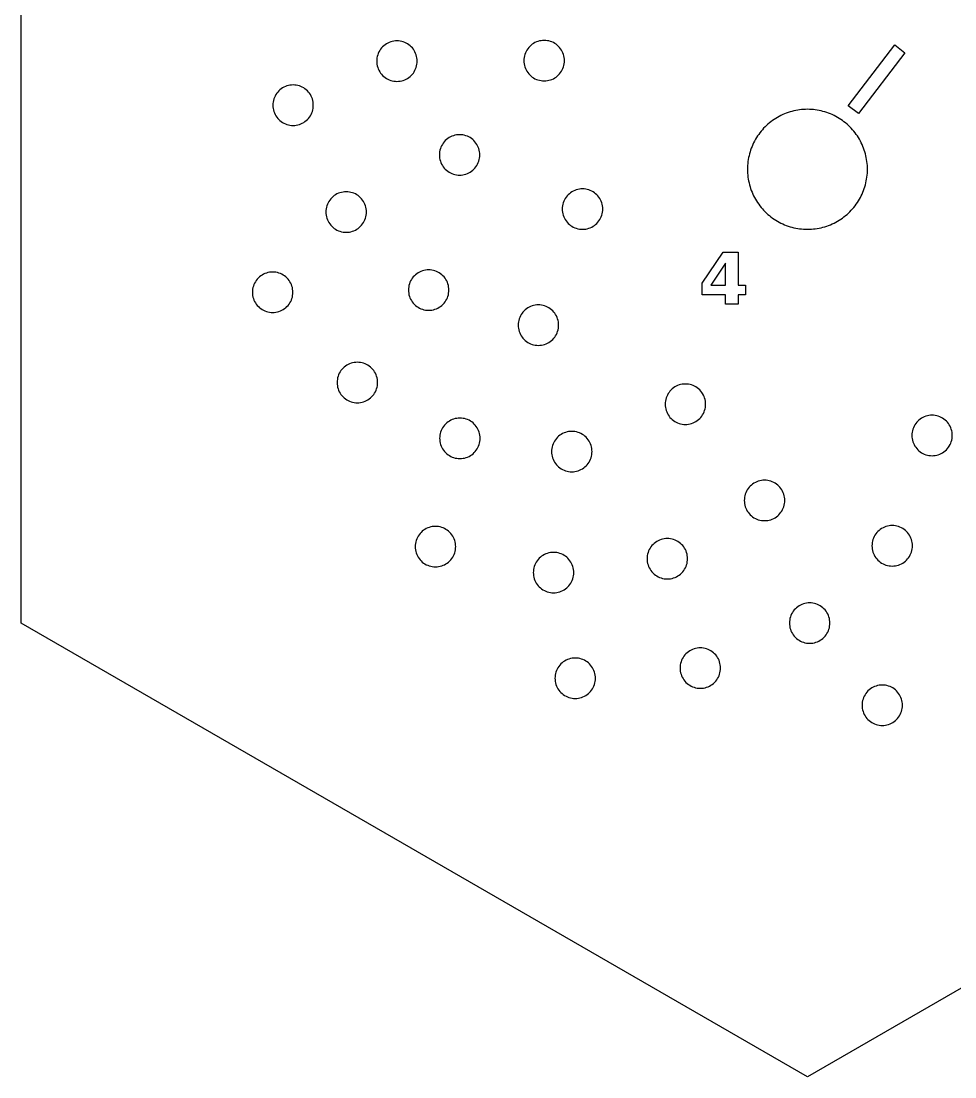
# Model space of a CAD drawing. Header units: millimetres. Extents: x 0 to 377, y 0 to 280.
# Drawn here: x 0 to 64.6, y 0.4 to 73.5 of the extents above; entities that cross this region are included whole.
import ezdxf

# ---------------------------------------------------------------- set-up
doc = ezdxf.new("R2010")
doc.units = ezdxf.units.MM
doc.layers.add('CUT', color=1, linetype='Continuous')
doc.layers.add('ENGRAVE', color=7, linetype='Continuous')

msp = doc.modelspace()

# ---------------------------------------------------------------- linework, layer by layer
at = {"layer": 'CUT'}
for points in [[(108.773, 31.8), (54.386, 0.4), (0, 31.8), (0, 94.6), (54.386, 126), (108.773, 94.6), (108.773, 31.8)], [(27.288, 70.148), (27.326, 70.251), (27.356, 70.357), (27.378, 70.465), (27.391, 70.574), (27.395, 70.684), (27.391, 70.794), (27.378, 70.903), (27.356, 71.011), (27.326, 71.117), (27.288, 71.22), (27.242, 71.319), (27.189, 71.415), (27.128, 71.507), (27.06, 71.593), (26.985, 71.674), (26.904, 71.748), (26.818, 71.817), (26.727, 71.878), (26.631, 71.931), (26.531, 71.977), (26.428, 72.015), (26.322, 72.045), (26.214, 72.067), (26.105, 72.08), (25.995, 72.084), (25.885, 72.08), (25.776, 72.067), (25.668, 72.045), (25.562, 72.015), (25.459, 71.977), (25.359, 71.931), (25.264, 71.878), (25.172, 71.817), (25.086, 71.748), (25.005, 71.674), (24.93, 71.593), (24.862, 71.507), (24.801, 71.415), (24.748, 71.319), (24.702, 71.22), (24.664, 71.117), (24.634, 71.011), (24.612, 70.903), (24.599, 70.794), (24.595, 70.684), (24.599, 70.574), (24.612, 70.465), (24.634, 70.357), (24.664, 70.251), (24.702, 70.148), (24.748, 70.048), (24.801, 69.952), (24.862, 69.861), (24.93, 69.775), (25.005, 69.694), (25.086, 69.619), (25.172, 69.551), (25.264, 69.49), (25.359, 69.436), (25.459, 69.39), (25.562, 69.352), (25.668, 69.323), (25.776, 69.301), (25.885, 69.288), (25.995, 69.284), (26.105, 69.288), (26.214, 69.301), (26.322, 69.323), (26.428, 69.352), (26.531, 69.39), (26.631, 69.436), (26.727, 69.49), (26.818, 69.551), (26.904, 69.619), (26.985, 69.694), (27.06, 69.775), (27.128, 69.861), (27.189, 69.952), (27.242, 70.048), (27.288, 70.148)], [(37.47, 70.181), (37.508, 70.284), (37.538, 70.39), (37.56, 70.498), (37.572, 70.607), (37.577, 70.717), (37.572, 70.827), (37.56, 70.936), (37.538, 71.043), (37.508, 71.149), (37.47, 71.252), (37.424, 71.352), (37.37, 71.448), (37.309, 71.54), (37.241, 71.626), (37.167, 71.707), (37.086, 71.781), (37, 71.849), (36.908, 71.91), (36.812, 71.964), (36.713, 72.01), (36.609, 72.048), (36.504, 72.078), (36.396, 72.099), (36.287, 72.112), (36.177, 72.117), (36.067, 72.112), (35.958, 72.099), (35.85, 72.078), (35.744, 72.048), (35.641, 72.01), (35.541, 71.964), (35.445, 71.91), (35.354, 71.849), (35.268, 71.781), (35.187, 71.707), (35.112, 71.626), (35.044, 71.54), (34.983, 71.448), (34.929, 71.352), (34.883, 71.252), (34.845, 71.149), (34.815, 71.043), (34.794, 70.936), (34.781, 70.827), (34.777, 70.717), (34.781, 70.607), (34.794, 70.498), (34.815, 70.39), (34.845, 70.284), (34.883, 70.181), (34.929, 70.081), (34.983, 69.985), (35.044, 69.894), (35.112, 69.807), (35.187, 69.727), (35.268, 69.652), (35.354, 69.584), (35.445, 69.523), (35.541, 69.469), (35.641, 69.423), (35.744, 69.385), (35.85, 69.355), (35.958, 69.334), (36.067, 69.321), (36.177, 69.317), (36.287, 69.321), (36.396, 69.334), (36.504, 69.355), (36.609, 69.385), (36.713, 69.423), (36.812, 69.469), (36.908, 69.523), (37, 69.584), (37.086, 69.652), (37.167, 69.727), (37.241, 69.807), (37.309, 69.894), (37.37, 69.985), (37.424, 70.081), (37.47, 70.181)], [(20.103, 67.098), (20.142, 67.201), (20.171, 67.307), (20.193, 67.415), (20.206, 67.524), (20.21, 67.634), (20.206, 67.744), (20.193, 67.853), (20.171, 67.961), (20.142, 68.066), (20.103, 68.17), (20.057, 68.269), (20.004, 68.365), (19.943, 68.457), (19.875, 68.543), (19.8, 68.624), (19.719, 68.698), (19.633, 68.766), (19.542, 68.828), (19.446, 68.881), (19.346, 68.927), (19.243, 68.965), (19.137, 68.995), (19.029, 69.017), (18.92, 69.029), (18.81, 69.034), (18.7, 69.029), (18.591, 69.017), (18.483, 68.995), (18.377, 68.965), (18.274, 68.927), (18.174, 68.881), (18.079, 68.828), (17.987, 68.766), (17.901, 68.698), (17.82, 68.624), (17.745, 68.543), (17.677, 68.457), (17.616, 68.365), (17.563, 68.269), (17.517, 68.17), (17.479, 68.066), (17.449, 67.961), (17.427, 67.853), (17.414, 67.744), (17.41, 67.634), (17.414, 67.524), (17.427, 67.415), (17.449, 67.307), (17.479, 67.201), (17.517, 67.098), (17.563, 66.998), (17.616, 66.902), (17.677, 66.811), (17.745, 66.725), (17.82, 66.644), (17.901, 66.569), (17.987, 66.501), (18.079, 66.44), (18.174, 66.386), (18.274, 66.34), (18.377, 66.302), (18.483, 66.272), (18.591, 66.251), (18.7, 66.238), (18.81, 66.234), (18.92, 66.238), (19.029, 66.251), (19.137, 66.272), (19.243, 66.302), (19.346, 66.34), (19.446, 66.386), (19.542, 66.44), (19.633, 66.501), (19.719, 66.569), (19.8, 66.644), (19.875, 66.725), (19.943, 66.811), (20.004, 66.902), (20.057, 66.998), (20.103, 67.098)], [(58.528, 63.471), (58.516, 63.607), (58.501, 63.742), (58.481, 63.876), (58.457, 64.01), (58.428, 64.142), (58.395, 64.274), (58.358, 64.405), (58.316, 64.534), (58.27, 64.662), (58.22, 64.788), (58.166, 64.913), (58.108, 65.035), (58.046, 65.156), (57.98, 65.275), (57.911, 65.391), (57.837, 65.506), (57.76, 65.617), (57.679, 65.726), (57.594, 65.833), (57.507, 65.936), (57.415, 66.037), (57.321, 66.134), (57.223, 66.229), (57.123, 66.32), (57.019, 66.408), (56.913, 66.492), (56.804, 66.573), (56.692, 66.651), (56.578, 66.724), (56.461, 66.794), (56.343, 66.86), (56.222, 66.922), (56.099, 66.98), (55.975, 67.034), (55.848, 67.084), (55.72, 67.13), (55.591, 67.171), (55.46, 67.209), (55.329, 67.242), (55.196, 67.27), (55.062, 67.295), (54.928, 67.314), (54.793, 67.33), (54.658, 67.341), (54.522, 67.348), (54.386, 67.35), (54.251, 67.348), (54.115, 67.341), (53.98, 67.33), (53.845, 67.314), (53.71, 67.295), (53.577, 67.27), (53.444, 67.242), (53.312, 67.209), (53.182, 67.171), (53.052, 67.13), (52.925, 67.084), (52.798, 67.034), (52.674, 66.98), (52.551, 66.922), (52.43, 66.86), (52.311, 66.794), (52.195, 66.724), (52.081, 66.651), (51.969, 66.573), (51.86, 66.492), (51.754, 66.408), (51.65, 66.32), (51.549, 66.229), (51.452, 66.134), (51.357, 66.037), (51.266, 65.936), (51.178, 65.833), (51.094, 65.726), (51.013, 65.617), (50.936, 65.506), (50.862, 65.391), (50.792, 65.275), (50.726, 65.156), (50.664, 65.035), (50.606, 64.913), (50.552, 64.788), (50.502, 64.662), (50.457, 64.534), (50.415, 64.405), (50.378, 64.274), (50.345, 64.142), (50.316, 64.01), (50.292, 63.876), (50.272, 63.742), (50.256, 63.607), (50.245, 63.471), (50.239, 63.336), (50.236, 63.2), (50.239, 63.064), (50.245, 62.929), (50.256, 62.793), (50.272, 62.658), (50.292, 62.524), (50.316, 62.39), (50.345, 62.258), (50.378, 62.126), (50.415, 61.995), (50.457, 61.866), (50.502, 61.738), (50.552, 61.612), (50.606, 61.487), (50.664, 61.365), (50.726, 61.244), (50.792, 61.125), (50.862, 61.009), (50.936, 60.894), (51.013, 60.783), (51.094, 60.674), (51.178, 60.567), (51.266, 60.464), (51.357, 60.363), (51.452, 60.266), (51.549, 60.171), (51.65, 60.08), (51.754, 59.992), (51.86, 59.908), (51.969, 59.827), (52.081, 59.749), (52.195, 59.676), (52.311, 59.606), (52.43, 59.54), (52.551, 59.478), (52.674, 59.42), (52.798, 59.366), (52.925, 59.316), (53.052, 59.27), (53.182, 59.229), (53.312, 59.191), (53.444, 59.158), (53.577, 59.13), (53.71, 59.105), (53.845, 59.086), (53.98, 59.07), (54.115, 59.059), (54.251, 59.052), (54.386, 59.05), (54.522, 59.052), (54.658, 59.059), (54.793, 59.07), (54.928, 59.086), (55.062, 59.105), (55.196, 59.13), (55.329, 59.158), (55.46, 59.191), (55.591, 59.229), (55.72, 59.27), (55.848, 59.316), (55.975, 59.366), (56.099, 59.42), (56.222, 59.478), (56.343, 59.54), (56.461, 59.606), (56.578, 59.676), (56.692, 59.749), (56.804, 59.827), (56.913, 59.908), (57.019, 59.992), (57.123, 60.08), (57.223, 60.171), (57.321, 60.266), (57.415, 60.363), (57.507, 60.464), (57.594, 60.567), (57.679, 60.674), (57.76, 60.783), (57.837, 60.894), (57.911, 61.009), (57.98, 61.125), (58.046, 61.244), (58.108, 61.365), (58.166, 61.487), (58.22, 61.612), (58.27, 61.738), (58.316, 61.866), (58.358, 61.995), (58.395, 62.126), (58.428, 62.258), (58.457, 62.39), (58.481, 62.524), (58.501, 62.658), (58.516, 62.793), (58.528, 62.929), (58.534, 63.064), (58.536, 63.2), (58.534, 63.336), (58.528, 63.471)], [(31.62, 63.659), (31.658, 63.762), (31.688, 63.868), (31.71, 63.976), (31.723, 64.085), (31.727, 64.195), (31.723, 64.305), (31.71, 64.414), (31.688, 64.522), (31.658, 64.628), (31.62, 64.731), (31.574, 64.831), (31.521, 64.926), (31.459, 65.018), (31.391, 65.104), (31.317, 65.185), (31.236, 65.26), (31.15, 65.328), (31.058, 65.389), (30.962, 65.442), (30.863, 65.488), (30.759, 65.526), (30.654, 65.556), (30.546, 65.578), (30.437, 65.591), (30.327, 65.595), (30.217, 65.591), (30.108, 65.578), (30, 65.556), (29.894, 65.526), (29.791, 65.488), (29.691, 65.442), (29.595, 65.389), (29.504, 65.328), (29.418, 65.26), (29.337, 65.185), (29.262, 65.104), (29.194, 65.018), (29.133, 64.926), (29.079, 64.831), (29.033, 64.731), (28.995, 64.628), (28.966, 64.522), (28.944, 64.414), (28.931, 64.305), (28.927, 64.195), (28.931, 64.085), (28.944, 63.976), (28.966, 63.868), (28.995, 63.762), (29.033, 63.659), (29.079, 63.559), (29.133, 63.463), (29.194, 63.372), (29.262, 63.286), (29.337, 63.205), (29.418, 63.13), (29.504, 63.062), (29.595, 63.001), (29.691, 62.948), (29.791, 62.902), (29.894, 62.863), (30, 62.834), (30.108, 62.812), (30.217, 62.799), (30.327, 62.795), (30.437, 62.799), (30.546, 62.812), (30.654, 62.834), (30.759, 62.863), (30.863, 62.902), (30.962, 62.948), (31.058, 63.001), (31.15, 63.062), (31.236, 63.13), (31.317, 63.205), (31.391, 63.286), (31.459, 63.372), (31.521, 63.463), (31.574, 63.559), (31.62, 63.659)], [(23.775, 59.707), (23.813, 59.81), (23.843, 59.916), (23.865, 60.024), (23.878, 60.133), (23.882, 60.243), (23.878, 60.353), (23.865, 60.462), (23.843, 60.57), (23.813, 60.676), (23.775, 60.779), (23.729, 60.879), (23.676, 60.975), (23.615, 61.066), (23.546, 61.152), (23.472, 61.233), (23.391, 61.308), (23.305, 61.376), (23.213, 61.437), (23.117, 61.491), (23.018, 61.537), (22.915, 61.575), (22.809, 61.604), (22.701, 61.626), (22.592, 61.639), (22.482, 61.643), (22.372, 61.639), (22.263, 61.626), (22.155, 61.604), (22.049, 61.575), (21.946, 61.537), (21.846, 61.491), (21.75, 61.437), (21.659, 61.376), (21.573, 61.308), (21.492, 61.233), (21.417, 61.152), (21.349, 61.066), (21.288, 60.975), (21.235, 60.879), (21.188, 60.779), (21.15, 60.676), (21.121, 60.57), (21.099, 60.462), (21.086, 60.353), (21.082, 60.243), (21.086, 60.133), (21.099, 60.024), (21.121, 59.916), (21.15, 59.81), (21.188, 59.707), (21.235, 59.608), (21.288, 59.512), (21.349, 59.42), (21.417, 59.334), (21.492, 59.253), (21.573, 59.179), (21.659, 59.11), (21.75, 59.049), (21.846, 58.996), (21.946, 58.95), (22.049, 58.912), (22.155, 58.882), (22.263, 58.86), (22.372, 58.847), (22.482, 58.843), (22.592, 58.847), (22.701, 58.86), (22.809, 58.882), (22.915, 58.912), (23.018, 58.95), (23.117, 58.996), (23.213, 59.049), (23.305, 59.11), (23.391, 59.179), (23.472, 59.253), (23.546, 59.334), (23.615, 59.42), (23.676, 59.512), (23.729, 59.608), (23.775, 59.707)], [(40.121, 59.912), (40.159, 60.015), (40.189, 60.121), (40.211, 60.229), (40.224, 60.338), (40.228, 60.448), (40.224, 60.558), (40.211, 60.667), (40.189, 60.775), (40.159, 60.881), (40.121, 60.984), (40.075, 61.084), (40.022, 61.179), (39.961, 61.271), (39.892, 61.357), (39.818, 61.438), (39.737, 61.512), (39.651, 61.581), (39.559, 61.642), (39.464, 61.695), (39.364, 61.741), (39.261, 61.779), (39.155, 61.809), (39.047, 61.831), (38.938, 61.844), (38.828, 61.848), (38.718, 61.844), (38.609, 61.831), (38.501, 61.809), (38.395, 61.779), (38.292, 61.741), (38.192, 61.695), (38.096, 61.642), (38.005, 61.581), (37.919, 61.512), (37.838, 61.438), (37.763, 61.357), (37.695, 61.271), (37.634, 61.179), (37.581, 61.084), (37.534, 60.984), (37.496, 60.881), (37.467, 60.775), (37.445, 60.667), (37.432, 60.558), (37.428, 60.448), (37.432, 60.338), (37.445, 60.229), (37.467, 60.121), (37.496, 60.015), (37.534, 59.912), (37.581, 59.812), (37.634, 59.716), (37.695, 59.625), (37.763, 59.539), (37.838, 59.458), (37.919, 59.383), (38.005, 59.315), (38.096, 59.254), (38.192, 59.201), (38.292, 59.154), (38.395, 59.116), (38.501, 59.087), (38.609, 59.065), (38.718, 59.052), (38.828, 59.048), (38.938, 59.052), (39.047, 59.065), (39.155, 59.087), (39.261, 59.116), (39.364, 59.154), (39.464, 59.201), (39.559, 59.254), (39.651, 59.315), (39.737, 59.383), (39.818, 59.458), (39.892, 59.539), (39.961, 59.625), (40.022, 59.716), (40.075, 59.812), (40.121, 59.912)], [(18.69, 54.153), (18.728, 54.256), (18.758, 54.362), (18.779, 54.47), (18.792, 54.579), (18.797, 54.689), (18.792, 54.799), (18.779, 54.908), (18.758, 55.016), (18.728, 55.121), (18.69, 55.224), (18.644, 55.324), (18.59, 55.42), (18.529, 55.512), (18.461, 55.598), (18.386, 55.679), (18.306, 55.753), (18.219, 55.821), (18.128, 55.882), (18.032, 55.936), (17.932, 55.982), (17.829, 56.02), (17.723, 56.05), (17.616, 56.071), (17.506, 56.084), (17.397, 56.089), (17.287, 56.084), (17.178, 56.071), (17.07, 56.05), (16.964, 56.02), (16.861, 55.982), (16.761, 55.936), (16.665, 55.882), (16.574, 55.821), (16.487, 55.753), (16.407, 55.679), (16.332, 55.598), (16.264, 55.512), (16.203, 55.42), (16.149, 55.324), (16.103, 55.224), (16.065, 55.121), (16.035, 55.016), (16.014, 54.908), (16.001, 54.799), (15.997, 54.689), (16.001, 54.579), (16.014, 54.47), (16.035, 54.362), (16.065, 54.256), (16.103, 54.153), (16.149, 54.053), (16.203, 53.957), (16.264, 53.866), (16.332, 53.779), (16.407, 53.699), (16.487, 53.624), (16.574, 53.556), (16.665, 53.495), (16.761, 53.441), (16.861, 53.395), (16.964, 53.357), (17.07, 53.327), (17.178, 53.306), (17.287, 53.293), (17.397, 53.289), (17.506, 53.293), (17.616, 53.306), (17.723, 53.327), (17.829, 53.357), (17.932, 53.395), (18.032, 53.441), (18.128, 53.495), (18.219, 53.556), (18.306, 53.624), (18.386, 53.699), (18.461, 53.779), (18.529, 53.866), (18.59, 53.957), (18.644, 54.053), (18.69, 54.153)], [(29.481, 54.306), (29.519, 54.409), (29.549, 54.515), (29.57, 54.623), (29.583, 54.732), (29.587, 54.842), (29.583, 54.952), (29.57, 55.061), (29.549, 55.169), (29.519, 55.274), (29.481, 55.378), (29.435, 55.477), (29.381, 55.573), (29.32, 55.665), (29.252, 55.751), (29.177, 55.832), (29.097, 55.906), (29.01, 55.974), (28.919, 56.035), (28.823, 56.089), (28.723, 56.135), (28.62, 56.173), (28.514, 56.203), (28.406, 56.225), (28.297, 56.237), (28.187, 56.242), (28.078, 56.237), (27.968, 56.225), (27.861, 56.203), (27.755, 56.173), (27.652, 56.135), (27.552, 56.089), (27.456, 56.035), (27.364, 55.974), (27.278, 55.906), (27.197, 55.832), (27.123, 55.751), (27.055, 55.665), (26.994, 55.573), (26.94, 55.477), (26.894, 55.378), (26.856, 55.274), (26.826, 55.169), (26.805, 55.061), (26.792, 54.952), (26.787, 54.842), (26.792, 54.732), (26.805, 54.623), (26.826, 54.515), (26.856, 54.409), (26.894, 54.306), (26.94, 54.206), (26.994, 54.11), (27.055, 54.019), (27.123, 53.933), (27.197, 53.852), (27.278, 53.777), (27.364, 53.709), (27.456, 53.648), (27.552, 53.594), (27.652, 53.548), (27.755, 53.51), (27.861, 53.48), (27.968, 53.459), (28.078, 53.446), (28.187, 53.442), (28.297, 53.446), (28.406, 53.459), (28.514, 53.48), (28.62, 53.51), (28.723, 53.548), (28.823, 53.594), (28.919, 53.648), (29.01, 53.709), (29.097, 53.777), (29.177, 53.852), (29.252, 53.933), (29.32, 54.019), (29.381, 54.11), (29.435, 54.206), (29.481, 54.306)], [(37.069, 51.879), (37.107, 51.982), (37.137, 52.088), (37.158, 52.196), (37.171, 52.305), (37.176, 52.415), (37.171, 52.525), (37.158, 52.634), (37.137, 52.742), (37.107, 52.847), (37.069, 52.95), (37.023, 53.05), (36.969, 53.146), (36.908, 53.238), (36.84, 53.324), (36.766, 53.405), (36.685, 53.479), (36.599, 53.547), (36.507, 53.608), (36.411, 53.662), (36.311, 53.708), (36.208, 53.746), (36.103, 53.776), (35.995, 53.797), (35.886, 53.81), (35.776, 53.815), (35.666, 53.81), (35.557, 53.797), (35.449, 53.776), (35.343, 53.746), (35.24, 53.708), (35.14, 53.662), (35.044, 53.608), (34.953, 53.547), (34.866, 53.479), (34.786, 53.405), (34.711, 53.324), (34.643, 53.238), (34.582, 53.146), (34.528, 53.05), (34.482, 52.95), (34.444, 52.847), (34.414, 52.742), (34.393, 52.634), (34.38, 52.525), (34.376, 52.415), (34.38, 52.305), (34.393, 52.196), (34.414, 52.088), (34.444, 51.982), (34.482, 51.879), (34.528, 51.779), (34.582, 51.683), (34.643, 51.592), (34.711, 51.505), (34.786, 51.425), (34.866, 51.35), (34.953, 51.282), (35.044, 51.221), (35.14, 51.167), (35.24, 51.121), (35.343, 51.083), (35.449, 51.053), (35.557, 51.032), (35.666, 51.019), (35.776, 51.015), (35.886, 51.019), (35.995, 51.032), (36.103, 51.053), (36.208, 51.083), (36.311, 51.121), (36.411, 51.167), (36.507, 51.221), (36.599, 51.282), (36.685, 51.35), (36.766, 51.425), (36.84, 51.505), (36.908, 51.592), (36.969, 51.683), (37.023, 51.779), (37.069, 51.879)], [(24.548, 47.91), (24.586, 48.013), (24.616, 48.119), (24.637, 48.227), (24.65, 48.336), (24.654, 48.446), (24.65, 48.556), (24.637, 48.665), (24.616, 48.773), (24.586, 48.879), (24.548, 48.982), (24.502, 49.082), (24.448, 49.177), (24.387, 49.269), (24.319, 49.355), (24.244, 49.436), (24.164, 49.511), (24.077, 49.579), (23.986, 49.64), (23.89, 49.693), (23.79, 49.739), (23.687, 49.777), (23.581, 49.807), (23.473, 49.829), (23.364, 49.842), (23.254, 49.846), (23.145, 49.842), (23.035, 49.829), (22.928, 49.807), (22.822, 49.777), (22.719, 49.739), (22.619, 49.693), (22.523, 49.64), (22.432, 49.579), (22.345, 49.511), (22.265, 49.436), (22.19, 49.355), (22.122, 49.269), (22.061, 49.177), (22.007, 49.082), (21.961, 48.982), (21.923, 48.879), (21.893, 48.773), (21.872, 48.665), (21.859, 48.556), (21.854, 48.446), (21.859, 48.336), (21.872, 48.227), (21.893, 48.119), (21.923, 48.013), (21.961, 47.91), (22.007, 47.81), (22.061, 47.715), (22.122, 47.623), (22.19, 47.537), (22.265, 47.456), (22.345, 47.381), (22.432, 47.313), (22.523, 47.252), (22.619, 47.199), (22.719, 47.153), (22.822, 47.115), (22.928, 47.085), (23.035, 47.063), (23.145, 47.05), (23.254, 47.046), (23.364, 47.05), (23.473, 47.063), (23.581, 47.085), (23.687, 47.115), (23.79, 47.153), (23.89, 47.199), (23.986, 47.252), (24.077, 47.313), (24.164, 47.381), (24.244, 47.456), (24.319, 47.537), (24.387, 47.623), (24.448, 47.715), (24.502, 47.81), (24.548, 47.91)], [(47.237, 46.408), (47.275, 46.511), (47.305, 46.617), (47.326, 46.724), (47.339, 46.833), (47.343, 46.943), (47.339, 47.053), (47.326, 47.162), (47.305, 47.27), (47.275, 47.376), (47.237, 47.479), (47.191, 47.579), (47.137, 47.675), (47.076, 47.766), (47.008, 47.853), (46.933, 47.933), (46.853, 48.008), (46.766, 48.076), (46.675, 48.137), (46.579, 48.191), (46.479, 48.237), (46.376, 48.275), (46.27, 48.305), (46.162, 48.326), (46.053, 48.339), (45.943, 48.343), (45.833, 48.339), (45.724, 48.326), (45.616, 48.305), (45.511, 48.275), (45.408, 48.237), (45.308, 48.191), (45.212, 48.137), (45.12, 48.076), (45.034, 48.008), (44.953, 47.933), (44.879, 47.853), (44.811, 47.766), (44.75, 47.675), (44.696, 47.579), (44.65, 47.479), (44.612, 47.376), (44.582, 47.27), (44.561, 47.162), (44.548, 47.053), (44.543, 46.943), (44.548, 46.833), (44.561, 46.724), (44.582, 46.617), (44.612, 46.511), (44.65, 46.408), (44.696, 46.308), (44.75, 46.212), (44.811, 46.12), (44.879, 46.034), (44.953, 45.953), (45.034, 45.879), (45.12, 45.811), (45.212, 45.75), (45.308, 45.696), (45.408, 45.65), (45.511, 45.612), (45.616, 45.582), (45.724, 45.561), (45.833, 45.548), (45.943, 45.543), (46.053, 45.548), (46.162, 45.561), (46.27, 45.582), (46.376, 45.612), (46.479, 45.65), (46.579, 45.696), (46.675, 45.75), (46.766, 45.811), (46.853, 45.879), (46.933, 45.953), (47.008, 46.034), (47.076, 46.12), (47.137, 46.212), (47.191, 46.308), (47.237, 46.408)], [(64.298, 44.248), (64.336, 44.351), (64.366, 44.457), (64.387, 44.565), (64.4, 44.674), (64.404, 44.784), (64.4, 44.894), (64.387, 45.003), (64.366, 45.111), (64.336, 45.216), (64.298, 45.32), (64.252, 45.419), (64.198, 45.515), (64.137, 45.607), (64.069, 45.693), (63.994, 45.774), (63.914, 45.848), (63.827, 45.916), (63.736, 45.978), (63.64, 46.031), (63.54, 46.077), (63.437, 46.115), (63.331, 46.145), (63.223, 46.167), (63.114, 46.179), (63.004, 46.184), (62.895, 46.179), (62.785, 46.167), (62.678, 46.145), (62.572, 46.115), (62.469, 46.077), (62.369, 46.031), (62.273, 45.978), (62.182, 45.916), (62.095, 45.848), (62.014, 45.774), (61.94, 45.693), (61.872, 45.607), (61.811, 45.515), (61.757, 45.419), (61.711, 45.32), (61.673, 45.216), (61.643, 45.111), (61.622, 45.003), (61.609, 44.894), (61.604, 44.784), (61.609, 44.674), (61.622, 44.565), (61.643, 44.457), (61.673, 44.351), (61.711, 44.248), (61.757, 44.148), (61.811, 44.052), (61.872, 43.961), (61.94, 43.875), (62.014, 43.794), (62.095, 43.719), (62.182, 43.651), (62.273, 43.59), (62.369, 43.536), (62.469, 43.49), (62.572, 43.452), (62.678, 43.422), (62.785, 43.401), (62.895, 43.388), (63.004, 43.384), (63.114, 43.388), (63.223, 43.401), (63.331, 43.422), (63.437, 43.452), (63.54, 43.49), (63.64, 43.536), (63.736, 43.59), (63.827, 43.651), (63.914, 43.719), (63.994, 43.794), (64.069, 43.875), (64.137, 43.961), (64.198, 44.052), (64.252, 44.148), (64.298, 44.248)], [(31.642, 44.048), (31.68, 44.151), (31.71, 44.257), (31.731, 44.365), (31.744, 44.474), (31.748, 44.584), (31.744, 44.694), (31.731, 44.803), (31.71, 44.91), (31.68, 45.016), (31.642, 45.119), (31.596, 45.219), (31.542, 45.315), (31.481, 45.407), (31.413, 45.493), (31.338, 45.574), (31.258, 45.648), (31.171, 45.716), (31.08, 45.777), (30.984, 45.831), (30.884, 45.877), (30.781, 45.915), (30.675, 45.945), (30.567, 45.966), (30.458, 45.979), (30.348, 45.984), (30.239, 45.979), (30.129, 45.966), (30.022, 45.945), (29.916, 45.915), (29.813, 45.877), (29.713, 45.831), (29.617, 45.777), (29.526, 45.716), (29.439, 45.648), (29.359, 45.574), (29.284, 45.493), (29.216, 45.407), (29.155, 45.315), (29.101, 45.219), (29.055, 45.119), (29.017, 45.016), (28.987, 44.91), (28.966, 44.803), (28.953, 44.694), (28.948, 44.584), (28.953, 44.474), (28.966, 44.365), (28.987, 44.257), (29.017, 44.151), (29.055, 44.048), (29.101, 43.948), (29.155, 43.852), (29.216, 43.761), (29.284, 43.674), (29.359, 43.594), (29.439, 43.519), (29.526, 43.451), (29.617, 43.39), (29.713, 43.336), (29.813, 43.29), (29.916, 43.252), (30.022, 43.222), (30.129, 43.201), (30.239, 43.188), (30.348, 43.184), (30.458, 43.188), (30.567, 43.201), (30.675, 43.222), (30.781, 43.252), (30.884, 43.29), (30.984, 43.336), (31.08, 43.39), (31.171, 43.451), (31.258, 43.519), (31.338, 43.594), (31.413, 43.674), (31.481, 43.761), (31.542, 43.852), (31.596, 43.948), (31.642, 44.048)], [(39.379, 43.131), (39.417, 43.234), (39.447, 43.34), (39.469, 43.448), (39.482, 43.557), (39.486, 43.667), (39.482, 43.776), (39.469, 43.886), (39.447, 43.993), (39.417, 44.099), (39.379, 44.202), (39.333, 44.302), (39.28, 44.398), (39.219, 44.489), (39.15, 44.576), (39.076, 44.657), (38.995, 44.731), (38.909, 44.799), (38.817, 44.86), (38.721, 44.914), (38.622, 44.96), (38.519, 44.998), (38.413, 45.028), (38.305, 45.049), (38.196, 45.062), (38.086, 45.067), (37.976, 45.062), (37.867, 45.049), (37.759, 45.028), (37.653, 44.998), (37.55, 44.96), (37.45, 44.914), (37.354, 44.86), (37.263, 44.799), (37.177, 44.731), (37.096, 44.657), (37.021, 44.576), (36.953, 44.489), (36.892, 44.398), (36.838, 44.302), (36.792, 44.202), (36.754, 44.099), (36.725, 43.993), (36.703, 43.886), (36.69, 43.776), (36.686, 43.667), (36.69, 43.557), (36.703, 43.448), (36.725, 43.34), (36.754, 43.234), (36.792, 43.131), (36.838, 43.031), (36.892, 42.935), (36.953, 42.844), (37.021, 42.757), (37.096, 42.677), (37.177, 42.602), (37.263, 42.534), (37.354, 42.473), (37.45, 42.419), (37.55, 42.373), (37.653, 42.335), (37.759, 42.305), (37.867, 42.284), (37.976, 42.271), (38.086, 42.267), (38.196, 42.271), (38.305, 42.284), (38.413, 42.305), (38.519, 42.335), (38.622, 42.373), (38.721, 42.419), (38.817, 42.473), (38.909, 42.534), (38.995, 42.602), (39.076, 42.677), (39.15, 42.757), (39.219, 42.844), (39.28, 42.935), (39.333, 43.031), (39.379, 43.131)], [(52.711, 39.751), (52.749, 39.854), (52.779, 39.96), (52.8, 40.068), (52.813, 40.177), (52.817, 40.287), (52.813, 40.397), (52.8, 40.506), (52.779, 40.614), (52.749, 40.72), (52.711, 40.823), (52.665, 40.923), (52.611, 41.018), (52.55, 41.11), (52.482, 41.196), (52.407, 41.277), (52.326, 41.352), (52.24, 41.42), (52.149, 41.481), (52.053, 41.534), (51.953, 41.58), (51.85, 41.618), (51.744, 41.648), (51.636, 41.67), (51.527, 41.683), (51.417, 41.687), (51.307, 41.683), (51.198, 41.67), (51.09, 41.648), (50.985, 41.618), (50.881, 41.58), (50.782, 41.534), (50.686, 41.481), (50.594, 41.42), (50.508, 41.352), (50.427, 41.277), (50.353, 41.196), (50.285, 41.11), (50.224, 41.018), (50.17, 40.923), (50.124, 40.823), (50.086, 40.72), (50.056, 40.614), (50.034, 40.506), (50.022, 40.397), (50.017, 40.287), (50.022, 40.177), (50.034, 40.068), (50.056, 39.96), (50.086, 39.854), (50.124, 39.751), (50.17, 39.651), (50.224, 39.555), (50.285, 39.464), (50.353, 39.378), (50.427, 39.297), (50.508, 39.222), (50.594, 39.154), (50.686, 39.093), (50.782, 39.04), (50.881, 38.994), (50.985, 38.955), (51.09, 38.926), (51.198, 38.904), (51.307, 38.891), (51.417, 38.887), (51.527, 38.891), (51.636, 38.904), (51.744, 38.926), (51.85, 38.955), (51.953, 38.994), (52.053, 39.04), (52.149, 39.093), (52.24, 39.154), (52.326, 39.222), (52.407, 39.297), (52.482, 39.378), (52.55, 39.464), (52.611, 39.555), (52.665, 39.651), (52.711, 39.751)], [(29.948, 36.553), (29.986, 36.657), (30.016, 36.762), (30.038, 36.87), (30.051, 36.979), (30.055, 37.089), (30.051, 37.199), (30.038, 37.308), (30.016, 37.416), (29.986, 37.522), (29.948, 37.625), (29.902, 37.725), (29.849, 37.821), (29.788, 37.912), (29.719, 37.998), (29.645, 38.079), (29.564, 38.154), (29.478, 38.222), (29.386, 38.283), (29.291, 38.337), (29.191, 38.383), (29.088, 38.421), (28.982, 38.45), (28.874, 38.472), (28.765, 38.485), (28.655, 38.489), (28.545, 38.485), (28.436, 38.472), (28.328, 38.45), (28.222, 38.421), (28.119, 38.383), (28.019, 38.337), (27.923, 38.283), (27.832, 38.222), (27.746, 38.154), (27.665, 38.079), (27.59, 37.998), (27.522, 37.912), (27.461, 37.821), (27.408, 37.725), (27.361, 37.625), (27.323, 37.522), (27.294, 37.416), (27.272, 37.308), (27.259, 37.199), (27.255, 37.089), (27.259, 36.979), (27.272, 36.87), (27.294, 36.762), (27.323, 36.657), (27.361, 36.553), (27.408, 36.454), (27.461, 36.358), (27.522, 36.266), (27.59, 36.18), (27.665, 36.099), (27.746, 36.025), (27.832, 35.957), (27.923, 35.895), (28.019, 35.842), (28.119, 35.796), (28.222, 35.758), (28.328, 35.728), (28.436, 35.706), (28.545, 35.693), (28.655, 35.689), (28.765, 35.693), (28.874, 35.706), (28.982, 35.728), (29.088, 35.758), (29.191, 35.796), (29.291, 35.842), (29.386, 35.895), (29.478, 35.957), (29.564, 36.025), (29.645, 36.099), (29.719, 36.18), (29.788, 36.266), (29.849, 36.358), (29.902, 36.454), (29.948, 36.553)], [(61.541, 36.612), (61.579, 36.715), (61.609, 36.821), (61.63, 36.928), (61.643, 37.038), (61.647, 37.147), (61.643, 37.257), (61.63, 37.366), (61.609, 37.474), (61.579, 37.58), (61.541, 37.683), (61.495, 37.783), (61.441, 37.879), (61.38, 37.97), (61.312, 38.057), (61.237, 38.137), (61.157, 38.212), (61.07, 38.28), (60.979, 38.341), (60.883, 38.395), (60.783, 38.441), (60.68, 38.479), (60.574, 38.509), (60.466, 38.53), (60.357, 38.543), (60.247, 38.547), (60.138, 38.543), (60.028, 38.53), (59.921, 38.509), (59.815, 38.479), (59.712, 38.441), (59.612, 38.395), (59.516, 38.341), (59.424, 38.28), (59.338, 38.212), (59.257, 38.137), (59.183, 38.057), (59.115, 37.97), (59.054, 37.879), (59, 37.783), (58.954, 37.683), (58.916, 37.58), (58.886, 37.474), (58.865, 37.366), (58.852, 37.257), (58.847, 37.147), (58.852, 37.038), (58.865, 36.928), (58.886, 36.821), (58.916, 36.715), (58.954, 36.612), (59, 36.512), (59.054, 36.416), (59.115, 36.324), (59.183, 36.238), (59.257, 36.157), (59.338, 36.083), (59.424, 36.015), (59.516, 35.954), (59.612, 35.9), (59.712, 35.854), (59.815, 35.816), (59.921, 35.786), (60.028, 35.765), (60.138, 35.752), (60.247, 35.747), (60.357, 35.752), (60.466, 35.765), (60.574, 35.786), (60.68, 35.816), (60.783, 35.854), (60.883, 35.9), (60.979, 35.954), (61.07, 36.015), (61.157, 36.083), (61.237, 36.157), (61.312, 36.238), (61.38, 36.324), (61.441, 36.416), (61.495, 36.512), (61.541, 36.612)], [(45.988, 35.717), (46.026, 35.821), (46.056, 35.926), (46.077, 36.034), (46.09, 36.143), (46.094, 36.253), (46.09, 36.363), (46.077, 36.472), (46.056, 36.58), (46.026, 36.686), (45.988, 36.789), (45.942, 36.889), (45.888, 36.985), (45.827, 37.076), (45.759, 37.162), (45.684, 37.243), (45.603, 37.318), (45.517, 37.386), (45.426, 37.447), (45.33, 37.501), (45.23, 37.547), (45.127, 37.585), (45.021, 37.615), (44.913, 37.636), (44.804, 37.649), (44.694, 37.653), (44.584, 37.649), (44.475, 37.636), (44.367, 37.615), (44.262, 37.585), (44.158, 37.547), (44.059, 37.501), (43.963, 37.447), (43.871, 37.386), (43.785, 37.318), (43.704, 37.243), (43.63, 37.162), (43.562, 37.076), (43.5, 36.985), (43.447, 36.889), (43.401, 36.789), (43.363, 36.686), (43.333, 36.58), (43.311, 36.472), (43.298, 36.363), (43.294, 36.253), (43.298, 36.143), (43.311, 36.034), (43.333, 35.926), (43.363, 35.821), (43.401, 35.717), (43.447, 35.618), (43.5, 35.522), (43.562, 35.43), (43.63, 35.344), (43.704, 35.263), (43.785, 35.189), (43.871, 35.121), (43.963, 35.059), (44.059, 35.006), (44.158, 34.96), (44.262, 34.922), (44.367, 34.892), (44.475, 34.87), (44.584, 34.858), (44.694, 34.853), (44.804, 34.858), (44.913, 34.87), (45.021, 34.892), (45.127, 34.922), (45.23, 34.96), (45.33, 35.006), (45.426, 35.059), (45.517, 35.121), (45.603, 35.189), (45.684, 35.263), (45.759, 35.344), (45.827, 35.43), (45.888, 35.522), (45.942, 35.618), (45.988, 35.717)], [(38.119, 34.758), (38.157, 34.861), (38.187, 34.967), (38.208, 35.075), (38.221, 35.184), (38.225, 35.294), (38.221, 35.403), (38.208, 35.513), (38.187, 35.62), (38.157, 35.726), (38.119, 35.829), (38.073, 35.929), (38.019, 36.025), (37.958, 36.116), (37.89, 36.203), (37.815, 36.283), (37.734, 36.358), (37.648, 36.426), (37.557, 36.487), (37.461, 36.541), (37.361, 36.587), (37.258, 36.625), (37.152, 36.655), (37.044, 36.676), (36.935, 36.689), (36.825, 36.694), (36.715, 36.689), (36.606, 36.676), (36.498, 36.655), (36.393, 36.625), (36.289, 36.587), (36.19, 36.541), (36.094, 36.487), (36.002, 36.426), (35.916, 36.358), (35.835, 36.283), (35.761, 36.203), (35.693, 36.116), (35.632, 36.025), (35.578, 35.929), (35.532, 35.829), (35.494, 35.726), (35.464, 35.62), (35.442, 35.513), (35.43, 35.403), (35.425, 35.294), (35.43, 35.184), (35.442, 35.075), (35.464, 34.967), (35.494, 34.861), (35.532, 34.758), (35.578, 34.658), (35.632, 34.562), (35.693, 34.471), (35.761, 34.384), (35.835, 34.304), (35.916, 34.229), (36.002, 34.161), (36.094, 34.1), (36.19, 34.046), (36.289, 34), (36.393, 33.962), (36.498, 33.932), (36.606, 33.911), (36.715, 33.898), (36.825, 33.894), (36.935, 33.898), (37.044, 33.911), (37.152, 33.932), (37.258, 33.962), (37.361, 34), (37.461, 34.046), (37.557, 34.1), (37.648, 34.161), (37.734, 34.229), (37.815, 34.304), (37.89, 34.384), (37.958, 34.471), (38.019, 34.562), (38.073, 34.658), (38.119, 34.758)], [(55.833, 31.265), (55.871, 31.368), (55.901, 31.474), (55.922, 31.581), (55.935, 31.691), (55.94, 31.8), (55.935, 31.91), (55.922, 32.019), (55.901, 32.127), (55.871, 32.233), (55.833, 32.336), (55.787, 32.436), (55.733, 32.532), (55.672, 32.623), (55.604, 32.71), (55.53, 32.79), (55.449, 32.865), (55.362, 32.933), (55.271, 32.994), (55.175, 33.048), (55.075, 33.094), (54.972, 33.132), (54.866, 33.162), (54.759, 33.183), (54.649, 33.196), (54.54, 33.2), (54.43, 33.196), (54.321, 33.183), (54.213, 33.162), (54.107, 33.132), (54.004, 33.094), (53.904, 33.048), (53.808, 32.994), (53.717, 32.933), (53.63, 32.865), (53.55, 32.79), (53.475, 32.71), (53.407, 32.623), (53.346, 32.532), (53.292, 32.436), (53.246, 32.336), (53.208, 32.233), (53.178, 32.127), (53.157, 32.019), (53.144, 31.91), (53.14, 31.8), (53.144, 31.691), (53.157, 31.581), (53.178, 31.474), (53.208, 31.368), (53.246, 31.265), (53.292, 31.165), (53.346, 31.069), (53.407, 30.977), (53.475, 30.891), (53.55, 30.81), (53.63, 30.736), (53.717, 30.668), (53.808, 30.607), (53.904, 30.553), (54.004, 30.507), (54.107, 30.469), (54.213, 30.439), (54.321, 30.418), (54.43, 30.405), (54.54, 30.4), (54.649, 30.405), (54.759, 30.418), (54.866, 30.439), (54.972, 30.469), (55.075, 30.507), (55.175, 30.553), (55.271, 30.607), (55.362, 30.668), (55.449, 30.736), (55.53, 30.81), (55.604, 30.891), (55.672, 30.977), (55.733, 31.069), (55.787, 31.165), (55.833, 31.265)], [(48.269, 28.151), (48.307, 28.254), (48.336, 28.36), (48.358, 28.468), (48.371, 28.577), (48.375, 28.687), (48.371, 28.797), (48.358, 28.906), (48.336, 29.014), (48.307, 29.119), (48.269, 29.223), (48.222, 29.322), (48.169, 29.418), (48.108, 29.51), (48.04, 29.596), (47.965, 29.677), (47.884, 29.751), (47.798, 29.819), (47.707, 29.88), (47.611, 29.934), (47.511, 29.98), (47.408, 30.018), (47.302, 30.048), (47.194, 30.07), (47.085, 30.082), (46.975, 30.087), (46.865, 30.082), (46.756, 30.07), (46.648, 30.048), (46.542, 30.018), (46.439, 29.98), (46.339, 29.934), (46.244, 29.88), (46.152, 29.819), (46.066, 29.751), (45.985, 29.677), (45.911, 29.596), (45.842, 29.51), (45.781, 29.418), (45.728, 29.322), (45.682, 29.223), (45.644, 29.119), (45.614, 29.014), (45.592, 28.906), (45.579, 28.797), (45.575, 28.687), (45.579, 28.577), (45.592, 28.468), (45.614, 28.36), (45.644, 28.254), (45.682, 28.151), (45.728, 28.051), (45.781, 27.955), (45.842, 27.864), (45.911, 27.778), (45.985, 27.697), (46.066, 27.622), (46.152, 27.554), (46.244, 27.493), (46.339, 27.439), (46.439, 27.393), (46.542, 27.355), (46.648, 27.325), (46.756, 27.304), (46.865, 27.291), (46.975, 27.287), (47.085, 27.291), (47.194, 27.304), (47.302, 27.325), (47.408, 27.355), (47.511, 27.393), (47.611, 27.439), (47.707, 27.493), (47.798, 27.554), (47.884, 27.622), (47.965, 27.697), (48.04, 27.778), (48.108, 27.864), (48.169, 27.955), (48.222, 28.051), (48.269, 28.151)], [(39.654, 27.549), (39.684, 27.655), (39.705, 27.763), (39.718, 27.872), (39.723, 27.982), (39.718, 28.092), (39.705, 28.201), (39.684, 28.309), (39.654, 28.414), (39.616, 28.518), (39.57, 28.617), (39.516, 28.713), (39.455, 28.805), (39.387, 28.891), (39.313, 28.972), (39.232, 29.046), (39.146, 29.114), (39.054, 29.176), (38.958, 29.229), (38.858, 29.275), (38.755, 29.313), (38.65, 29.343), (38.542, 29.365), (38.433, 29.378), (38.323, 29.382), (38.213, 29.378), (38.104, 29.365), (37.996, 29.343), (37.89, 29.313), (37.787, 29.275), (37.687, 29.229), (37.591, 29.176), (37.5, 29.114), (37.414, 29.046), (37.333, 28.972), (37.258, 28.891), (37.19, 28.805), (37.129, 28.713), (37.075, 28.617), (37.029, 28.518), (36.991, 28.414), (36.961, 28.309), (36.94, 28.201), (36.927, 28.092), (36.923, 27.982), (36.927, 27.872), (36.94, 27.763), (36.961, 27.655), (36.991, 27.549), (37.029, 27.446), (37.075, 27.346), (37.129, 27.25), (37.19, 27.159), (37.258, 27.073), (37.333, 26.992), (37.414, 26.917), (37.5, 26.849), (37.591, 26.788), (37.687, 26.734), (37.787, 26.688), (37.89, 26.65), (37.996, 26.621), (38.104, 26.599), (38.213, 26.586), (38.323, 26.582), (38.433, 26.586), (38.542, 26.599), (38.65, 26.621), (38.755, 26.65), (38.858, 26.688), (38.958, 26.734), (39.054, 26.788), (39.146, 26.849), (39.232, 26.917), (39.313, 26.992), (39.387, 27.073), (39.455, 27.159), (39.516, 27.25), (39.57, 27.346), (39.616, 27.446), (39.654, 27.549)], [(60.854, 25.579), (60.892, 25.682), (60.922, 25.788), (60.943, 25.896), (60.956, 26.005), (60.96, 26.115), (60.956, 26.225), (60.943, 26.334), (60.922, 26.442), (60.892, 26.547), (60.854, 26.651), (60.808, 26.75), (60.754, 26.846), (60.693, 26.938), (60.625, 27.024), (60.55, 27.105), (60.47, 27.179), (60.383, 27.247), (60.292, 27.309), (60.196, 27.362), (60.096, 27.408), (59.993, 27.446), (59.887, 27.476), (59.779, 27.498), (59.67, 27.511), (59.56, 27.515), (59.451, 27.511), (59.341, 27.498), (59.234, 27.476), (59.128, 27.446), (59.025, 27.408), (58.925, 27.362), (58.829, 27.309), (58.738, 27.247), (58.651, 27.179), (58.571, 27.105), (58.496, 27.024), (58.428, 26.938), (58.367, 26.846), (58.313, 26.75), (58.267, 26.651), (58.229, 26.547), (58.199, 26.442), (58.178, 26.334), (58.165, 26.225), (58.16, 26.115), (58.165, 26.005), (58.178, 25.896), (58.199, 25.788), (58.229, 25.682), (58.267, 25.579), (58.313, 25.479), (58.367, 25.383), (58.428, 25.292), (58.496, 25.206), (58.571, 25.125), (58.651, 25.05), (58.738, 24.982), (58.829, 24.921), (58.925, 24.867), (59.025, 24.821), (59.128, 24.783), (59.234, 24.754), (59.341, 24.732), (59.451, 24.719), (59.56, 24.715), (59.67, 24.719), (59.779, 24.732), (59.887, 24.754), (59.993, 24.783), (60.096, 24.821), (60.196, 24.867), (60.292, 24.921), (60.383, 24.982), (60.47, 25.05), (60.55, 25.125), (60.625, 25.206), (60.693, 25.292), (60.754, 25.383), (60.808, 25.479), (60.854, 25.579)]]:
    msp.add_lwpolyline(points, close=True, dxfattribs=at)
at = {"layer": 'ENGRAVE'}
for points in [[(61.132, 71.259), (57.907, 67.053), (57.193, 67.601), (60.418, 71.807), (61.132, 71.259)], [(50.1, 55.189), (50.1, 54.517), (49.586, 54.517), (49.586, 53.861), (48.708, 53.861), (48.708, 54.517), (47.113, 54.517), (47.113, 55.312), (48.554, 57.461), (49.586, 57.461), (49.586, 55.189), (50.1, 55.189)], [(48.708, 55.189), (48.708, 56.696), (47.692, 55.189), (48.708, 55.189)]]:
    msp.add_lwpolyline(points, close=True, dxfattribs=at)

doc.saveas('drawing.dxf')
